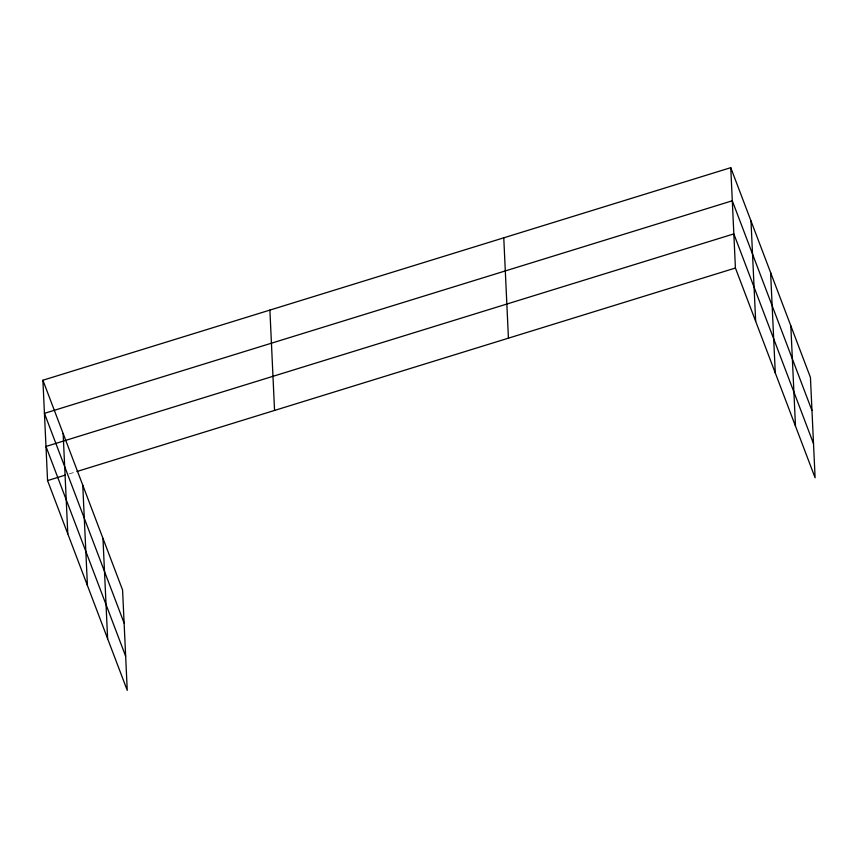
<?xml version="1.0" encoding="UTF-8"?>
<svg xmlns="http://www.w3.org/2000/svg" width="858" height="858" viewBox="0 0 858 858"><rect width="100%" height="100%" fill="white"/><g stroke="black" fill="none" stroke-linecap="round" stroke-linejoin="round"><path stroke-width="0.64" stroke-dasharray="4.29 3.22" d="M69.251 473.884L75.622 471.911"/><path stroke-width="1.29" d="M42.9 380.233L122.576 589.982L127.241 690.325L47.565 480.587L42.9 380.233L730.759 167.675L810.435 377.413L815.1 477.767L735.424 268.018L730.759 167.675M47.565 480.587L65.422 475.064M76.898 471.514L735.424 268.018M811.968 410.532L732.292 200.783L44.444 413.352L124.12 623.101M813.513 443.65L733.837 233.902L45.978 446.46L125.654 656.209M790.819 325.783L795.484 426.126M770.602 272.576L775.278 372.93M750.986 220.935L755.662 321.289M503.764 237.816L508.429 338.159M269.895 310.092L274.56 410.435M102.96 538.341L107.625 638.695M82.754 485.145L87.419 585.488M63.138 433.505L67.803 533.848"/></g></svg>
